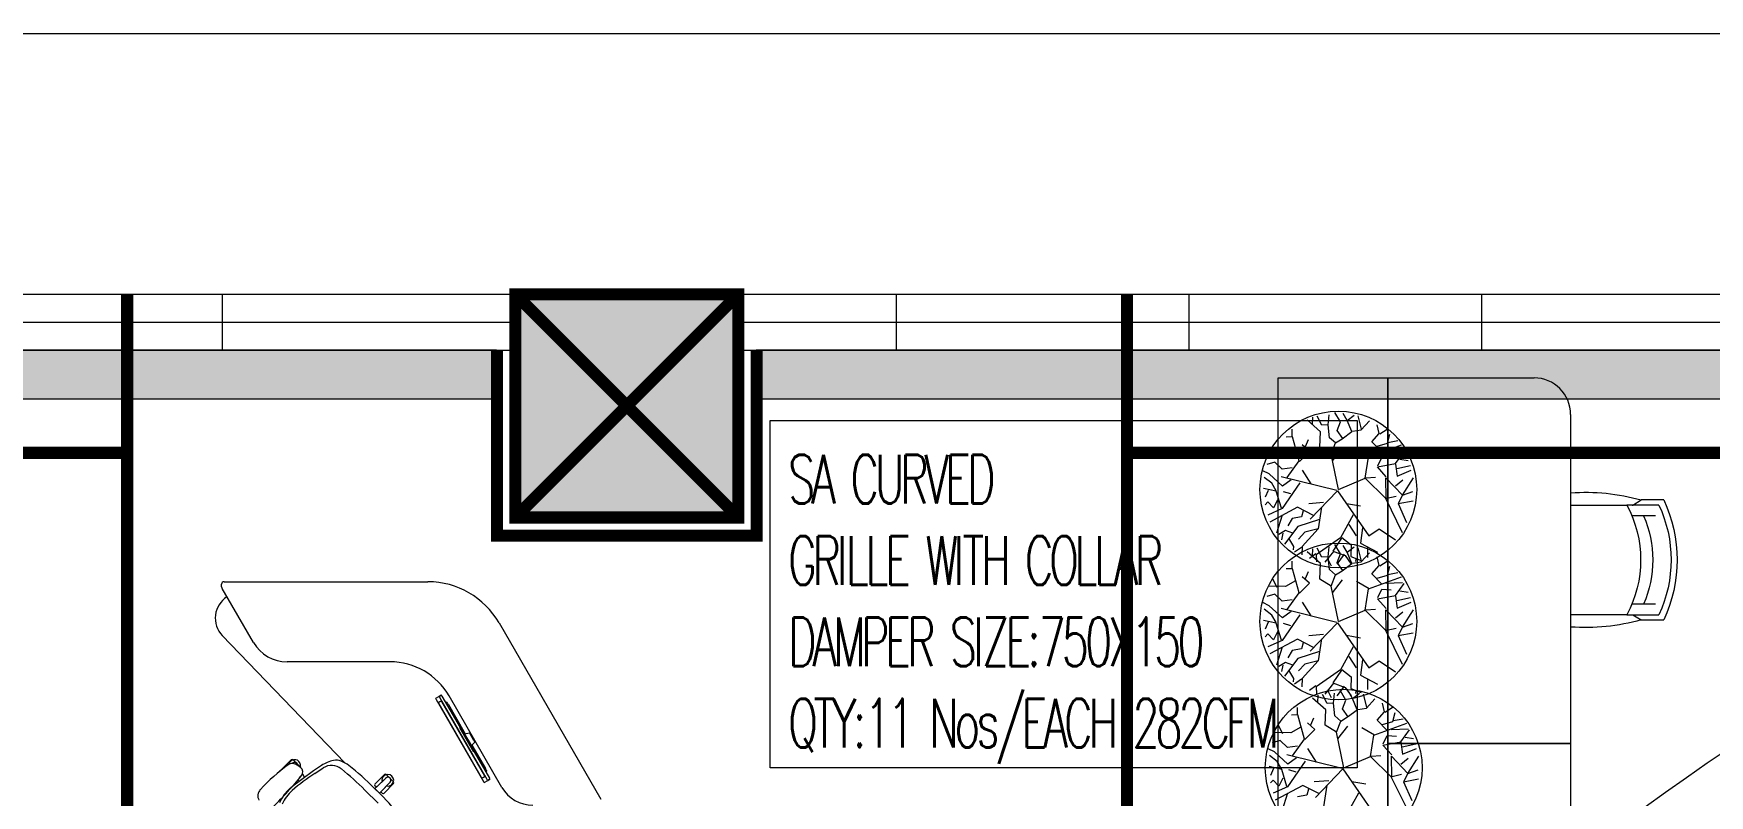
# Model space of a CAD drawing. Header units: millimetres. Extents: x -81374 to 485233, y -39075 to 157313.
# Drawn here: x 34348 to 41221, y 40150 to 43275 of the extents above; entities that cross this region are included whole.
import ezdxf
from ezdxf.enums import TextEntityAlignment as Align

# ---------------------------------------------------------------- set-up
doc = ezdxf.new("R2010")
doc.units = ezdxf.units.MM
doc.linetypes.add('CENTER', pattern=[2, 1.25, -0.25, 0.25, -0.25])
doc.linetypes.add('HIDDEN', pattern=[0.375, 0.25, -0.125])
doc.layers.add('CEN', color=252, linetype='CENTER')
doc.layers.add('Hatch 01_UC', color=7, linetype='Continuous')
for name, color, linetype, lineweight in [('G-IMPT', 8, 'Continuous', 5), ('ID - MODULAR', 44, 'Continuous', 5), ('ID-MODULAR', 44, 'Continuous', 9), ('M-HVAC-ADP TAG', 1, 'Continuous', 15)]:
    doc.layers.add(name, color=color, linetype=linetype, lineweight=lineweight)
doc.styles.add('Roman S', font='romans.shx', dxfattribs={"width": 0.65})
doc.styles.get("Standard").update_dxf_attribs({"font": 'arial.ttf'})

# ---------------------------------------------------------------- blocks, each defined once
blk = doc.blocks.new('ng')
at = {"layer": 'CEN', "color": 9, "linetype": 'Continuous', "lineweight": 0, "true_color": 0xc7c8ca}
for p, q in [((49172.5, -1846), (50087.5, -1846)), ((49172.5, -2761), (49172.5, -1846)), ((49172.5, -2761), (49172.5, -1846)), ((49172.5, -1846), (50087.5, -1846)), ((49172.5, -2761), (50087.5, -1846)), ((50087.5, -2761), (49172.5, -1846)), ((50087.5, -1846), (50087.5, -2761)), ((50087.5, -1846), (50087.5, -2761)), ((50087.5, -2761), (49197.9, -2761))]:
    blk.add_line(p, q, dxfattribs=at)
at = {"layer": 'CEN', "color": 9, "linetype": 'HIDDEN', "lineweight": 0, "ltscale": 1500, "true_color": 0xc7c8ca}
for p, q in [((41715.4, -2111), (47578.8, -2111)), ((51678.8, -2111), (57627.2, -2111))]:
    blk.add_line(p, q, dxfattribs=at)
blk.add_lwpolyline([(51678.7, -2761), (51678.8, -491.1), (47578.8, -491.1), (47578.8, -2761.1)], dxfattribs=at)
at = {"layer": 'CEN', "color": 9, "linetype": 'Continuous', "lineweight": 0, "true_color": 0xc7c8ca}
blk.add_lwpolyline([(49097.5, -2532.3), (49097.5, -1771), (50162.5, -1771), (50162.5, -2532.3)], dxfattribs=at)
blk.add_lwpolyline([(49172.5, -1846), (50087.5, -1846), (50087.5, -2761), (49172.5, -2761)], close=True, dxfattribs=at)
blk = doc.blocks.new('floor plan 1')
at = {"layer": 'G-IMPT', "ltscale": 500}
h = blk.add_hatch(color=8, dxfattribs=at)
h.dxf.hatch_style = 1
h.paths.add_polyline_path([(20932.1, -80365.7), (21847.1, -80365.7), (21847.1, -81280.7), (20932.1, -81280.7)])
at = {"layer": 'G-IMPT', "color": 8, "ltscale": 500}
for p, q in [((18269.2, -80937.9), (18269.2, -73437.9)), ((18719.2, -73437.9), (18719.2, -80937.9)), ((17519.2, -79437.9), (17519.2, -77937.9)), ((18269.2, -77937.9), (18269.2, -79437.9)), ((18256.3, -79303.7), (18187.4, -79163.7)), ((18452.9, -79334), (18325.4, -79149.1)), ((18388.5, -79235.1), (18440.7, -79141.3)), ((18680.5, -79234.5), (18703.7, -79160.6)), ((18204.1, -79281.6), (18170.3, -79204.5)), ((18452.9, -79334), (18565.4, -79217.6)), ((18518.8, -79267.3), (18532.1, -79178.5)), ((18551.4, -79233.1), (18617.7, -79266.9)), ((18594.4, -79251.5), (18600.5, -79227.2)), ((18600.5, -79227.2), (18638.7, -79220.2)), ((18617.7, -79266.9), (18730.7, -79206.1)), ((18680.4, -79261.3), (18739.3, -79234.8)), ((21913.7, -79933.4), (21496.4, -79210.4)), ((22346.4, -79273.9), (22385.2, -79235.1)), ((22360.5, -79279.4), (22404.1, -79234.4)), ((22398, -79240.7), (22360.5, -79279.4)), ((22398, -79240.7), (22360.5, -79279.4)), ((22392.4, -79235.1), (22398, -79240.7)), ((22427.1, -79257.4), (22400.1, -79230.5)), ((22404.1, -79234.4), (22423.1, -79253.4)), ((22463.9, -79247.5), (22410, -79193.6)), ((18204.1, -79281.6), (18143.1, -79293.1)), ((18187.3, -79315.5), (18204.1, -79281.6)), ((18250.9, -79303.2), (18213.2, -79312.2)), ((18253.1, -79302.5), (18254.4, -79387)), ((18339.7, -79385.9), (18256.3, -79303.7)), ((18416.2, -79282.5), (18359.5, -79272.7)), ((18510.8, -79285.4), (18571, -79280.9)), ((18607.2, -79366.1), (18680.4, -79261.3)), ((18683.4, -79262.8), (18704.2, -79332.3)), ((18699, -79296.1), (18716, -79264.2)), ((18716, -79264.2), (18739.5, -79288.4)), ((18737.5, -79335.9), (18750.5, -79307.5)), ((18739.5, -79288.4), (18749.4, -79276.6)), ((21902, -79258.8), (22118.4, -79633.7)), ((21959.9, -79286.5), (21950.9, -79291.7)), ((21950.9, -79291.7), (21959.9, -79286.5)), ((22015.6, -79404.3), (21953.3, -79296.2)), ((21974.3, -79278.2), (21959.9, -79286.5)), ((21962.2, -79291), (22156.5, -79627.6)), ((21970.5, -79305.4), (21970.9, -79303.6)), ((21983.6, -79296.3), (21970.9, -79303.6)), ((21971, -79303.6), (21983.6, -79296.3)), ((21972.4, -79306.6), (22147.9, -79610.4)), ((22147.3, -79609.5), (21973.3, -79308.1)), ((22171.4, -79619), (21977.1, -79282.5)), ((22160.3, -79602), (21986.3, -79300.6)), ((21986.3, -79300.6), (22160.3, -79602)), ((22357.5, -79292.1), (22346.4, -79281.1)), ((22375.1, -79264.3), (22360.5, -79279.4)), ((22376.5, -79311.1), (22365.4, -79300.1)), ((22423.1, -79253.4), (22378.1, -79297)), ((22378.1, -79297), (22416.8, -79259.5)), ((22416.8, -79259.5), (22378.1, -79297)), ((22378.1, -79297), (22393.2, -79282.4)), ((22422.5, -79272.3), (22383.7, -79311.1)), ((22416.8, -79259.5), (22422.5, -79265.1)), ((22719.9, -79314.4), (22711.6, -79299.2)), ((22733.7, -79282.7), (22737.3, -79290.4)), ((18187.3, -79315.5), (18142, -79387.2)), ((18187.3, -79315.5), (18143.9, -79330.9)), ((18215.2, -79354), (18184.8, -79378.8)), ((18254.4, -79387), (18187.3, -79315.5)), ((18449.8, -79339.3), (18339.7, -79385.9)), ((18449.8, -79339.3), (18479.3, -79484.6)), ((18456.1, -79335.4), (18683.6, -79391.7)), ((18560.7, -79362.1), (18596.3, -79418.3)), ((18643.4, -79379.7), (18678.7, -79353.5)), ((18644.7, -79321.3), (18674.3, -79330.4)), ((18678.7, -79353.5), (18733.8, -79403.9)), ((18704.2, -79332.3), (18756.1, -79343.6)), ((18704.9, -79334.4), (18722.1, -79364.9)), ((18722.1, -79364.9), (18753.5, -79389.1)), ((21965.2, -79327.4), (21967, -79319.9)), ((22024.8, -79431.7), (21969.7, -79336.3)), ((22546.7, -79359.3), (23048.5, -79881.6)), ((22669.5, -79315.8), (22634.8, -79338.2)), ((22740.5, -79353.7), (22726.5, -79339.7)), ((22740.5, -79353.7), (22737.9, -79347.9)), ((22758.5, -79371.6), (22747.2, -79360.3)), ((22812.2, -79325.2), (22765.7, -79371.6)), ((18269.2, -79437.9), (17519.2, -79437.9)), ((17519.2, -80787.9), (17519.2, -79437.9)), ((17519.2, -79437.9), (18269.2, -79437.9)), ((18208.1, -79394.2), (18151.2, -79418)), ((18209.6, -79425), (18154.2, -79437.2)), ((18215.7, -79445.5), (18179.5, -79494.4)), ((18215.1, -79443.4), (18208.1, -79394.2)), ((18289.6, -79432.2), (18215.7, -79445.5)), ((18253.1, -79391.9), (18289.6, -79432.2)), ((18269.2, -79437.9), (18269.2, -80937.9)), ((18288.2, -79437), (18271.6, -79471.2)), ((18337.4, -79386.6), (18298, -79389.6)), ((18339.7, -79385.9), (18325.8, -79472.6)), ((18659.4, -79388.2), (18610.3, -79456.6)), ((18639.1, -79427.9), (18680.3, -79422.3)), ((18680.3, -79422.3), (18710.5, -79451.2)), ((18710.5, -79451.2), (18742.7, -79441.6)), ((18733.8, -79403.9), (18759.1, -79416.3)), ((22012.9, -79443.7), (22026.4, -79430)), ((22016.9, -79450.5), (22012.9, -79443.7)), ((22014.2, -79405.1), (22016.9, -79403.5)), ((22032.6, -79437), (22014.2, -79405.1)), ((22016.9, -79403.5), (22074.5, -79503.4)), ((22016.9, -79450.5), (22031.3, -79475.5)), ((22026.4, -79430), (22031, -79437.9)), ((22031, -79437.9), (22032.6, -79437)), ((22031, -79437.9), (22049.3, -79469.5)), ((22032.6, -79437), (22050.8, -79468.6)), ((18197.3, -79464.3), (18163.5, -79458.8)), ((18255, -79496.2), (18186.1, -79498.9)), ((18325.8, -79472.6), (18190.3, -79522.4)), ((18271.6, -79471.2), (18233.4, -79469.1)), ((18290.5, -79516.8), (18248.7, -79529.4)), ((18272.9, -79493.2), (18312.2, -79534.8)), ((18323.2, -79473.4), (18374.8, -79502.7)), ((18474, -79457.4), (18433.4, -79509.6)), ((18479.3, -79484.6), (18460.9, -79530.5)), ((18479.3, -79484.6), (18525.4, -79513.3)), ((18525.4, -79513.3), (18523.1, -79576.4)), ((18609.7, -79454.7), (18568.6, -79495.9)), ((18568.6, -79495.9), (18597.9, -79522.7)), ((18585.1, -79515.4), (18572.1, -79543.8)), ((18610.3, -79456.6), (18637.5, -79555.7)), ((18625, -79505.8), (18666.4, -79482.2)), ((18666.4, -79482.2), (18733.9, -79484.3)), ((18700.1, -79478.8), (18719.2, -79515.5)), ((22035.6, -79482.9), (22031.3, -79475.5)), ((22054.2, -79478), (22035.6, -79482.9)), ((22050.8, -79468.6), (22049.3, -79469.5)), ((22049.3, -79469.5), (22054.2, -79478)), ((22071.8, -79505), (22050.8, -79468.6)), ((22121.1, -79598.4), (22051.9, -79478.6)), ((22074.5, -79503.4), (22071.8, -79505)), ((22147.6, -79632.8), (22073.3, -79504.1)), ((18247.1, -79532.2), (18206.5, -79539.7)), ((18248.7, -79529.4), (18238.5, -79566)), ((18279.1, -79567.1), (18250.1, -79587)), ((18312.2, -79534.8), (18282, -79568.6)), ((18282, -79568.6), (18290.1, -79603.9)), ((18356.3, -79584), (18321.9, -79621.2)), ((18354.7, -79586.9), (18368.1, -79640.9)), ((18392, -79578), (18356.3, -79584)), ((18433.8, -79547.5), (18394.6, -79577.3)), ((18394.6, -79577.3), (18413.6, -79622.8)), ((18431.5, -79548.2), (18454.9, -79581.3)), ((18460.9, -79530.5), (18433.8, -79547.5)), ((18454.9, -79581.3), (18441.1, -79616.7)), ((18460.9, -79530.5), (18486.1, -79551.9)), ((18486.1, -79551.9), (18491.1, -79604)), ((18523.1, -79576.4), (18577.7, -79624.9)), ((18637.5, -79555.7), (18663.7, -79554.6)), ((18639.8, -79555), (18638.7, -79586.6)), ((18420.9, -79664.3), (18378.5, -79647.9)), ((18413.6, -79622.8), (18385.1, -79644.7)), ((18399.4, -79655.2), (18401.2, -79643.4)), ((18413.6, -79622.8), (18430.3, -79651.4)), ((18443.8, -79668.7), (18419.8, -79633.4)), ((18441.1, -79616.7), (18463.5, -79654.7)), ((18447.9, -79673.9), (18478.5, -79633.5)), ((18491.1, -79604), (18487.2, -79645.3)), ((18491.1, -79604), (18517.6, -79602.8)), ((18491.7, -79685.6), (18526.6, -79641.5)), ((18514.4, -79654), (18500.9, -79626.8)), ((18517.6, -79602.8), (18536.4, -79639.6)), ((18556.3, -79606.9), (18554.2, -79636.4)), ((18562.3, -79670.9), (18561.8, -79642.1)), ((18563.6, -79675.2), (18590, -79656.1)), ((22126.5, -79606.9), (22133.9, -79609)), ((22148.3, -79613.2), (22150, -79613.8)), ((22150, -79613.8), (22162.7, -79606.4)), ((22162.6, -79606.5), (22150.1, -79613.7)), ((22150.3, -79637), (22159.3, -79631.9)), ((22159.3, -79631.9), (22150.3, -79637)), ((22159.3, -79631.9), (22173.7, -79623.6)), ((18269.7, -79749.8), (18269.8, -79705.3)), ((18381, -79718.8), (18310.8, -79681.7)), ((18352.1, -79702.7), (18352.5, -79660.1)), ((18372.9, -79781.3), (18381, -79718.8)), ((18418.9, -79711.8), (18420.9, -79664.3)), ((18457.8, -79742.6), (18418.9, -79711.8)), ((18494.5, -79686.8), (18443.8, -79668.7)), ((18459.5, -79739.7), (18494.5, -79686.8)), ((18462.7, -79741.1), (18562.3, -79670.9)), ((18554.1, -79778.2), (18620.6, -79705)), ((18620.6, -79705), (18621.4, -79671.1)), ((18622.5, -79702), (18651.3, -79682.2)), ((18637.4, -79786.9), (18693.1, -79714.4)), ((18655.8, -79705.6), (18656.9, -79691.7)), ((18676.6, -79739.5), (18655.8, -79705.6)), ((18278.3, -79903.4), (18209.4, -79763.5)), ((18304.8, -79777.3), (18237.7, -79732.6)), ((18347.3, -79748.9), (18304.8, -79777.3)), ((18474.9, -79933.8), (18347.4, -79748.9)), ((18428.2, -79796), (18398.3, -79749.2)), ((18410.5, -79834.9), (18462.7, -79741.1)), ((18540.8, -79867.1), (18554.1, -79778.2)), ((18549.4, -79815.6), (18637.4, -79786.9)), ((18554.1, -79778.2), (18609, -79764.1)), ((18609, -79764.1), (18635.6, -79736.1)), ((18658.8, -79760.4), (18689, -79771.4)), ((18660.7, -79820), (18678.3, -79790.2)), ((18689, -79771.4), (18716.1, -79754.4)), ((18698.9, -79759.6), (18704.4, -79733.2)), ((18702.5, -79834.2), (18725.6, -79760.4)), ((22360.4, -79773.4), (22782.9, -79773.5)), ((18226.1, -79881.4), (18192.3, -79804.3)), ((18474.9, -79933.8), (18587.4, -79817.4)), ((18573.4, -79832.9), (18639.7, -79866.6)), ((18616.4, -79851.2), (18622.5, -79827)), ((18622.5, -79827), (18660.7, -79820)), ((18629.2, -79965.9), (18702.4, -79861.1)), ((18639.7, -79866.6), (18752.7, -79805.9)), ((18702.4, -79861.1), (18761.3, -79834.6)), ((18705.4, -79862.6), (18726.2, -79932.1)), ((22920.1, -79852.2), (23049.7, -80074.5)), ((18209.3, -79915.3), (18164, -79987)), ((18226.1, -79881.4), (18165.1, -79892.9)), ((18209.3, -79915.3), (18165.9, -79930.7)), ((18209.3, -79915.3), (18226.1, -79881.4)), ((18276.4, -79986.8), (18209.3, -79915.3)), ((18272.9, -79903), (18235.2, -79911.9)), ((18275.1, -79902.3), (18276.4, -79986.8)), ((18361.7, -79985.7), (18278.3, -79903.4)), ((18438.2, -79882.3), (18381.5, -79872.5)), ((18532.8, -79885.2), (18593, -79880.7)), ((18666.7, -79921), (18696.3, -79930.1)), ((18721, -79895.9), (18738, -79864)), ((18738, -79864), (18761.5, -79888.2)), ((18759.5, -79935.6), (18772.5, -79907.3)), ((18761.5, -79888.2), (18771.4, -79876.4)), ((17230.2, -79945.4), (17137.1, -79945.4)), ((17288.1, -79966.5), (17157.4, -79966.5)), ((17264.5, -79966.5), (17230.2, -79945.4)), ((17266.2, -79966.5), (17264.5, -79966.5)), ((17288.1, -79966.5), (17519.2, -79966.5)), ((18230.1, -79993.9), (18173.2, -80017.8)), ((18237.2, -79953.8), (18206.7, -79978.5)), ((18237.1, -80043.1), (18230.1, -79993.9)), ((18275.1, -79991.7), (18311.6, -80032)), ((18359.4, -79986.4), (18320, -79989.4)), ((18361.7, -79985.7), (18347.7, -80072.4)), ((18471.8, -79939.1), (18361.7, -79985.7)), ((18471.8, -79939.1), (18501.3, -80084.4)), ((18478.1, -79935.2), (18705.6, -79991.5)), ((18582.7, -79961.9), (18618.3, -80018.1)), ((18681.4, -79987.9), (18632.3, -80056.3)), ((18665.4, -79979.5), (18700.7, -79953.3)), ((18700.7, -79953.3), (18755.8, -80003.7)), ((18726.2, -79932.1), (18778.1, -79943.3)), ((18726.9, -79934.2), (18744.1, -79964.7)), ((18744.1, -79964.7), (18775.5, -79988.9)), ((18231.6, -80024.7), (18176.2, -80036.9)), ((18219.3, -80064.1), (18185.5, -80058.6)), ((18237.7, -80045.3), (18201.5, -80094.2)), ((18311.6, -80032), (18237.7, -80045.3)), ((18293.6, -80071), (18255.4, -80068.9)), ((18310.2, -80036.8), (18293.6, -80071)), ((18496, -80057.1), (18455.4, -80109.4)), ((18631.7, -80054.5), (18590.6, -80095.7)), ((18632.3, -80056.3), (18659.5, -80155.5)), ((18661.1, -80027.6), (18702.3, -80022.1)), ((18702.3, -80022.1), (18732.5, -80051)), ((18732.5, -80051), (18764.7, -80041.4)), ((18755.8, -80003.7), (18781.1, -80016.1)), ((18277, -80096), (18208.1, -80098.7)), ((18347.7, -80072.4), (18212.3, -80122.2)), ((18269, -80132), (18228.5, -80139.4)), ((18270.7, -80129.2), (18260.4, -80165.8)), ((18312.5, -80116.6), (18270.7, -80129.2)), ((18294.8, -80093), (18334.2, -80134.6)), ((18334.2, -80134.6), (18304, -80168.4)), ((18345.1, -80073.2), (18396.7, -80102.5)), ((18482.9, -80130.3), (18455.8, -80147.3)), ((18501.3, -80084.4), (18482.9, -80130.3)), ((18482.9, -80130.3), (18508.1, -80151.7)), ((18501.3, -80084.4), (18547.4, -80113)), ((18547.4, -80113), (18545.1, -80176.2)), ((18590.6, -80095.7), (18619.9, -80122.5)), ((18607.1, -80115.2), (18594, -80143.6)), ((18647, -80105.6), (18688.4, -80081.9)), ((18688.4, -80081.9), (18755.9, -80084.1)), ((18722.1, -80078.6), (18741.2, -80115.3)), ((23041.3, -80101.8), (22205.1, -80101.7)), ((23051.4, -80080.9), (23051.4, -80091.6)), ((18301.1, -80166.9), (18272.1, -80186.8)), ((18304, -80168.4), (18312.1, -80203.7)), ((18378.3, -80183.8), (18343.8, -80221)), ((18352.1, -80243.7), (18352.5, -80201.1)), ((18376.7, -80186.7), (18390.1, -80240.7)), ((18414, -80177.8), (18378.3, -80183.8)), ((18420.9, -80205.4), (18378.5, -80188.9)), ((18399.4, -80196.2), (18401.2, -80184.4)), ((18455.8, -80147.3), (18416.6, -80177)), ((18416.6, -80177), (18435.6, -80222.6)), ((18418.9, -80252.8), (18420.9, -80205.4)), ((18443.8, -80209.7), (18419.8, -80174.4)), ((18447.9, -80215), (18478.5, -80174.5)), ((18453.5, -80148), (18476.9, -80181.1)), ((18476.9, -80181.1), (18463.1, -80216.4)), ((18491.7, -80226.6), (18526.6, -80182.5)), ((18514.4, -80195), (18500.9, -80167.8)), ((18508.1, -80151.7), (18513.1, -80203.8)), ((18513.1, -80203.8), (18509.2, -80245.1)), ((18513.1, -80203.8), (18539.6, -80202.6)), ((18539.6, -80202.6), (18558.4, -80239.4)), ((18545.1, -80176.2), (18599.6, -80224.7)), ((18562.3, -80211.9), (18561.8, -80183.1)), ((18563.6, -80216.2), (18590, -80197.1)), ((18659.5, -80155.5), (18685.7, -80154.4)), ((18661.8, -80154.8), (18660.7, -80186.4)), ((18304.8, -80318.3), (18237.7, -80273.6)), ((18269.7, -80290.8), (18269.8, -80246.3)), ((18381, -80259.8), (18310.8, -80222.8)), ((18372.9, -80322.3), (18381, -80259.8)), ((18435.6, -80222.6), (18407.1, -80244.4)), ((18457.8, -80283.6), (18418.9, -80252.8)), ((18435.6, -80222.6), (18452.3, -80251.2)), ((18494.5, -80227.8), (18443.8, -80209.7)), ((18459.5, -80280.7), (18494.5, -80227.8)), ((18462.7, -80282.1), (18562.3, -80211.9)), ((18463.1, -80216.4), (18485.5, -80254.5)), ((18554.1, -80319.3), (18620.6, -80246)), ((18578.3, -80206.6), (18576.2, -80236.2)), ((18620.6, -80246), (18621.4, -80212.1)), ((18622.5, -80243), (18651.3, -80223.2)), ((18637.4, -80327.9), (18693.1, -80255.5)), ((18655.8, -80246.6), (18656.9, -80232.7)), ((18676.6, -80280.5), (18655.8, -80246.6)), ((18698.9, -80300.6), (18704.4, -80274.2)), ((18278.3, -80444.4), (18209.4, -80304.5)), ((18347.3, -80289.9), (18304.8, -80318.3)), ((18474.9, -80474.8), (18347.4, -80289.9)), ((18428.2, -80337), (18398.3, -80290.3)), ((18410.5, -80375.9), (18462.7, -80282.1)), ((18540.8, -80408.1), (18554.1, -80319.3)), ((18549.4, -80356.6), (18637.4, -80327.9)), ((18554.1, -80319.3), (18609, -80305.2)), ((18609, -80305.2), (18635.6, -80277.1)), ((18658.8, -80301.4), (18689, -80312.4)), ((18660.7, -80361), (18678.3, -80331.2)), ((18689, -80312.4), (18716.1, -80295.4)), ((18702.5, -80375.3), (18725.6, -80301.4)), ((18226.1, -80422.4), (18192.3, -80345.3)), ((18474.9, -80474.8), (18587.4, -80358.4)), ((18573.4, -80373.9), (18639.7, -80407.6)), ((18616.4, -80392.3), (18622.5, -80368)), ((18622.5, -80368), (18660.7, -80361)), ((18629.2, -80506.9), (18702.4, -80402.1)), ((18639.7, -80407.6), (18752.7, -80346.9)), ((18702.4, -80402.1), (18761.3, -80375.6)), ((18705.4, -80403.6), (18726.2, -80473.1)), ((18721, -80436.9), (18738, -80405)), ((18738, -80405), (18761.5, -80429.2)), ((17137.1, -80437.4), (17230.2, -80437.4)), ((17157.4, -80416.2), (17288.1, -80416.2)), ((17264.5, -80416.2), (17230.2, -80437.4)), ((17266.2, -80416.2), (17264.5, -80416.2)), ((17519.2, -80416.2), (17288.1, -80416.2)), ((18209.3, -80456.3), (18164, -80528)), ((18226.1, -80422.4), (18165.1, -80433.9)), ((18209.3, -80456.3), (18165.9, -80471.7)), ((18209.3, -80456.3), (18226.1, -80422.4)), ((18276.4, -80527.8), (18209.3, -80456.3)), ((18272.9, -80444), (18235.2, -80452.9)), ((18275.1, -80443.3), (18276.4, -80527.8)), ((18361.7, -80526.7), (18278.3, -80444.4)), ((18471.8, -80480.1), (18361.7, -80526.7)), ((18438.2, -80423.3), (18381.5, -80413.5)), ((18471.8, -80480.1), (18501.3, -80625.4)), ((18478.1, -80476.2), (18705.6, -80532.5)), ((18532.8, -80426.2), (18593, -80421.7)), ((18666.7, -80462.1), (18696.3, -80471.2)), ((18726.2, -80473.1), (18778.1, -80484.4)), ((18726.9, -80475.2), (18744.1, -80505.7)), ((18759.5, -80476.7), (18772.5, -80448.3)), ((18761.5, -80429.2), (18771.4, -80417.4)), ((18230.1, -80535), (18173.2, -80558.8)), ((18237.2, -80494.8), (18206.7, -80519.6)), ((18237.1, -80584.1), (18230.1, -80535)), ((18275.1, -80532.7), (18311.6, -80573)), ((18359.4, -80527.4), (18320, -80530.4)), ((18361.7, -80526.7), (18347.7, -80613.4)), ((18582.7, -80502.9), (18618.3, -80559.1)), ((18681.4, -80529), (18632.3, -80597.4)), ((18665.4, -80520.5), (18700.7, -80494.3)), ((18700.7, -80494.3), (18755.8, -80544.7)), ((18744.1, -80505.7), (18775.5, -80529.9)), ((18755.8, -80544.7), (18781.1, -80557.1)), ((18231.6, -80565.8), (18176.2, -80578)), ((18219.3, -80605.1), (18185.5, -80599.6)), ((18237.7, -80586.3), (18201.5, -80635.2)), ((18347.7, -80613.4), (18212.3, -80663.2)), ((18311.6, -80573), (18237.7, -80586.3)), ((18293.6, -80612), (18255.4, -80609.9)), ((18310.2, -80577.8), (18293.6, -80612)), ((18345.1, -80614.2), (18396.7, -80643.5)), ((18496, -80598.2), (18455.4, -80650.4)), ((18631.7, -80595.5), (18590.6, -80636.7)), ((18632.3, -80597.4), (18659.5, -80696.5)), ((18661.1, -80568.6), (18702.3, -80563.1)), ((18702.3, -80563.1), (18732.5, -80592)), ((18732.5, -80592), (18764.7, -80582.4)), ((18277, -80637), (18208.1, -80639.7)), ((18269, -80673), (18228.5, -80680.5)), ((18270.7, -80670.2), (18260.4, -80706.8)), ((18312.5, -80657.6), (18270.7, -80670.2)), ((18294.8, -80634), (18334.2, -80675.6)), ((18334.2, -80675.6), (18304, -80709.4)), ((18482.9, -80671.3), (18455.8, -80688.3)), ((18501.3, -80625.4), (18482.9, -80671.3)), ((18482.9, -80671.3), (18508.1, -80692.7)), ((18501.3, -80625.4), (18547.4, -80654.1)), ((18547.4, -80654.1), (18545.1, -80717.2)), ((18590.6, -80636.7), (18619.9, -80663.5)), ((18607.1, -80656.2), (18594, -80684.6)), ((18647, -80646.6), (18688.4, -80623)), ((18688.4, -80623), (18755.9, -80625.1)), ((18722.1, -80619.6), (18741.2, -80656.3)), ((18301.1, -80707.9), (18272.1, -80727.8)), ((18304, -80709.4), (18312.1, -80744.7)), ((18378.3, -80724.8), (18343.8, -80762)), ((18376.7, -80727.7), (18390.1, -80781.7)), ((18414, -80718.8), (18378.3, -80724.8)), ((18455.8, -80688.3), (18416.6, -80718.1)), ((18416.6, -80718.1), (18435.6, -80763.6)), ((18453.5, -80689), (18476.9, -80722.1)), ((18476.9, -80722.1), (18463.1, -80757.5)), ((18508.1, -80692.7), (18513.1, -80744.8)), ((18513.1, -80744.8), (18509.2, -80786.1)), ((18513.1, -80744.8), (18539.6, -80743.6)), ((18539.6, -80743.6), (18558.4, -80780.4)), ((18545.1, -80717.2), (18599.6, -80765.7)), ((18578.3, -80747.7), (18576.2, -80777.2)), ((18659.5, -80696.5), (18685.7, -80695.4)), ((18661.8, -80695.8), (18660.7, -80727.4)), ((18435.6, -80763.6), (18407.1, -80785.5)), ((18435.6, -80763.6), (18452.3, -80792.2)), ((18463.1, -80757.5), (18485.5, -80795.5)), ((18269.2, -80937.9), (17669.2, -80937.9)), ((18719.2, -80937.9), (18269.2, -80937.9))]:
    blk.add_line(p, q, dxfattribs=at)
at = {"layer": 'G-IMPT', "color": 8, "ltscale": 500, "extrusion": (0, 0, -1)}
for p, q in [((17171.3, -80010.3), (17267.7, -80010.3)), ((17171.3, -80372.4), (17267.7, -80372.4))]:
    blk.add_line(p, q, dxfattribs=at)
at = {"layer": 'G-IMPT', "color": 55, "linetype": 'Continuous', "true_color": 0xb49f4b}
for p, q in [((20932.1, -81051.9), (11883.8, -81051.9)), ((30971.7, -81051.9), (21847.1, -81051.9)), ((20932.1, -81280.7), (11883.8, -81280.7)), ((30971.7, -81280.7), (21847.1, -81280.7))]:
    blk.add_line(p, q, dxfattribs=at)
at = {"layer": 'G-IMPT', "linetype": 'Continuous'}
for p, q in [((17883.8, -81051.9), (17883.8, -81280.7)), ((19083.8, -81051.9), (19083.8, -81280.7)), ((20283.8, -81051.9), (20283.8, -81280.7)), ((23047.1, -81051.9), (23047.1, -81280.7)), ((20932.1, -81166.3), (11883.8, -81166.3)), ((30971.7, -81166.3), (21847.1, -81166.3))]:
    blk.add_line(p, q, dxfattribs=at)
at = {"layer": 'G-IMPT', "color": 8, "ltscale": 500}
for centre in [(18449.8, -79339.3), (18471.8, -79939.1), (18471.8, -80480.1)]:
    blk.add_circle(centre, 321.5, dxfattribs=at)
for centre, radius, start, end in [((23189.4, -78441.2), 1116.2, 217.97653, 225), ((21775.5, -79331.8), 146.1, 29.99495, 89.99495), ((22388.8, -79238.6), 5.08, 45, 135), ((23870.1, -80231.4), 1472.6, 134.40152, 141.10325), ((22649.2, -79118.8), 169.6, 311.50036, 335.07306), ((22677.7, -79140.1), 147, 308.67526, 337.90275), ((22864.7, -79223.9), 38.1, 317.00143, 28.84523), ((22350, -79277.5), 5.08, 135, 225), ((22369.7, -79287.8), 24.1, 135, 315), ((22369.7, -79287.8), 24.1, 77.10636, 135), ((22369.3, -79288.2), 12.5, 135, 315), ((22369.3, -79288.2), 12.5, 135, 315), ((22369.3, -79288.2), 12.5, 135, 198.28731), ((22369.7, -79288.3), 12.8, 135.8477, 197.43961), ((22369.3, -79288.2), 12.5, 251.71269, 315), ((22369.2, -79287.9), 12.8, 252.56039, 314.1523), ((22380.1, -79307.5), 5.08, 225, 315), ((22369.7, -79287.8), 24.1, 315, 12.89364), ((22418.9, -79268.7), 5.08, 315, 45), ((23216.3, -78468.1), 1116.2, 225, 232.02346), ((23329.8, -78381.5), 1224.6, 225, 231.07447), ((21682, -77896.1), 1740.3, 303.44904, 308.67526), ((22252.2, -78670.1), 768.8, 302.87122, 311.50036), ((21682, -77896.1), 1740.3, 306.27134, 307.18029), ((22742.8, -79321.8), 24.1, 141.10325, 230.93309), ((22742.8, -79321.8), 24.1, 141.10325, 162.0009), ((23870.1, -80231.4), 1472.6, 140.28519, 141.10325), ((22296.1, -78693.8), 815.5, 306.23918, 317.00143), ((22615.9, -79237.2), 140.5, 232.02346, 247.01267), ((22600.3, -79284.9), 63.5, 231.07447, 302.87122), ((22580.9, -79319.8), 50.8, 247.01267, 283.29952), ((22557.8, -79221.8), 151.5, 283.29952, 303.44904), ((22791.6, -79261.7), 101.6, 230.15263, 245.99969), ((22791.6, -79261.7), 101.6, 230.93309, 245.99969), ((22751.8, -79348.3), 24.1, 163.43295, 207), ((22791.6, -79261.7), 101.6, 231.72726, 245.99969), ((22751.8, -79348.3), 24.1, 207, 347.92606), ((22752, -79348.8), 12.5, 202.88532, 247.11468), ((22752, -79348.8), 12.5, 202.88532, 247.11468), ((22752, -79348.8), 12.5, 247.11468, 319.75345), ((22761.7, -79329), 27.9, 245.99969, 306.23918), ((22761.7, -79329), 27.9, 245.99969, 306.23918), ((22761.7, -79329), 27.9, 245.99969, 299.26168), ((22762.1, -79368.1), 5.08, 225, 315), ((22296.1, -78693.8), 815.5, 306.23918, 309.2581), ((22013.6, -79452.4), 3.81, 30.00023, 120.00023), ((22028, -79477.4), 3.81, 300.00023, 30.00023), ((22360.4, -79494), 279.4, 209.99495, 269.99495), ((22782.9, -79932.2), 158.8, 30.25809, 89.99495), ((22974.4, -79952.9), 102.9, 302.39016, 43.85927), ((22205.2, -79765.2), 336.5, 209.99495, 269.99495), ((23041.3, -80091.6), 10.2, 269.99495, 359.99495), ((23038.7, -80080.8), 12.7, 359.99495, 30.25809), ((17669.2, -80787.9), 150, 180, 270)]:
    blk.add_arc(centre, radius, start, end, dxfattribs=at)
for centre, major_axis, start_param, end_param in [((21953.5, -79296.1), (2.54, -4.4), 3.141593, 4.712389), ((21962.5, -79290.9), (2.54, -4.4), 3.141593, 4.712389), ((21972.6, -79306.5), (1.66, -2.87), 3.141593, 4.712389), ((21973.5, -79308), (2.54, -4.4), 3.141593, 3.665191), ((21976.9, -79282.6), (2.54, -4.4), 1.570796, 2.879793), ((21985.3, -79299.1), (1.63, -2.83), 2.356194, 3.141593), ((21986.1, -79300.7), (-2.54, 4.4), 4.712389, 6.283185), ((21970.2, -79336.1), (5.02, -8.7), 3.141593, 4.712389), ((22121.5, -79598.2), (-5.04, 8.72), 1.570796, 3.141593), ((22147.5, -79609.3), (2.54, -4.4), 4.712389, 4.974188), ((22147.8, -79632.6), (-2.54, 4.4), 1.570796, 3.141593), ((22148, -79610.3), (1.98, -3.43), 4.712389, 6.283185), ((22156.8, -79627.5), (-2.54, 4.4), 1.570796, 3.141593), ((22160.1, -79602.1), (-2.54, 4.4), 3.141593, 4.712389), ((22161, -79603.5), (-1.71, 2.96), 3.141593, 3.926991), ((22171.2, -79619.2), (2.54, -4.4), 0.261799, 1.570796)]:
    blk.add_ellipse(centre, major_axis=major_axis, ratio=0.052336, start_param=start_param, end_param=end_param, dxfattribs=at)
at = {"layer": 'G-IMPT', "color": 8, "ltscale": 500, "extrusion": (0, 0, -1)}
for centre, major_axis, start_param, end_param in [((17457.6, -80752.5), (838.5, 0), 4.437818, 4.785935), ((17663.2, -80191.4), (580.8, 0), 2.704257, 3.578932), ((17638.3, -80191.4), (-530.9, 0), -0.437348, 0.437328), ((17713.2, -80191.4), (480.9, 0), 2.65511, 3.628104), ((17638.3, -80191.4), (-455.9, 0), -0.408385, 0.408365), ((17457.6, -79630.2), (838.5, 0), 1.49727, 1.845387)]:
    blk.add_ellipse(centre, major_axis=major_axis, ratio=1, start_param=start_param, end_param=end_param, dxfattribs=at)
at = {"layer": 'ID - MODULAR', "color": 8, "ltscale": 500}
blk.add_line((41272.1, -82350.1), (0, -82350.1), dxfattribs=at)
blk.add_arc((11420.4, -71220.8), 9842.1, 158.92407, 26.97429, dxfattribs=at)
at = {"layer": 'CEN', "linetype": 'Continuous'}
blk.add_blockref('ng', (-28240.4, -78519.6), dxfattribs=at)
at = {"layer": 'G-IMPT', "color": 8, "ltscale": 500}
for rotation, p in [(359.99915, (39680.6, -4989.6, 0)), (359.99915, (35886.7, -10139.3, 0)), (270.00085, (28873.3, -20643.5, 0)), (359.99915, (11975.3, -26935.4, 0)), (359.99915, (15267.6, -26935.4, 0)), (359.99915, (26686.3, -26987.7, 0)), (270.00085, (15861.1, -28615, 0)), (89.99915, (23697.8, -33300.6, 0)), (89.99915, (23597.9, -35337.7, 0)), (89.99915, (23597.9, -37388.3, 0)), (359.99915, (13750.4, -37781.5, 0)), (89.99915, (23697.8, -40746.8, 0)), (89.99915, (23597.8, -44302.5, 0)), (89.99915, (23597.8, -46399.1, 0)), (89.99915, (23697.8, -48339.8, 0)), (89.99915, (23697.8, -54280, 0)), (359.99915, (27418.1, -55702.4, 0)), (89.99915, (9671.9, -65856.5, 0)), (359.99915, (4684.1, -67403.4, 0)), (359.99915, (8737.2, -67403.4, 0))]:
    blk.add_attdef('PARTITIONTYPE', text='', height=200, rotation=rotation, dxfattribs=at).set_placement(p, align=Align.MIDDLE_CENTER)

msp = doc.modelspace()

# ---------------------------------------------------------------- hatches: boundary and pattern name
at = {"layer": 'Hatch 01_UC', "linetype": 'Continuous'}
h = msp.add_hatch(color=8, dxfattribs=at)
h.dxf.hatch_style = 1
h.paths.add_polyline_path([(37238.7, 41290.3), (36323.7, 41290.3), (36323.7, 42205.3), (37238.7, 42205.3)])
at = {"layer": 'Hatch 01_UC', "linetype": 'Continuous', "lineweight": 0, "transparency": 33554597}
h = msp.add_hatch(dxfattribs=at)
h.set_pattern_fill('GOST_WOOD', color=8, scale=15, angle=360)
h.set_pattern_definition([(90, (-13632.37, 79304.89), (90, -5e-14), [150, -30]), (90, (-13602.37, 79274.89), (90, -5e-14), [90, -22.5, 45, -22.5]), (90, (-13572.37, 79229.89), (90, -5e-14), [150, -30])])
h.paths.add_polyline_path([(36247.1, 41776.5), (36247.1, 41976.5), (27272.5, 41976.5), (27272.5, 41776.5)])
h = msp.add_hatch(dxfattribs=at)
h.set_pattern_fill('GOST_WOOD', color=8, scale=15, angle=360)
h.set_pattern_definition([(90, (-3669.04, 79304.89), (90, -5e-14), [150, -30]), (90, (-3639.04, 79274.89), (90, -5e-14), [90, -22.5, 45, -22.5]), (90, (-3609.04, 79229.89), (90, -5e-14), [150, -30])])
h.paths.add_polyline_path([(46210.4, 41776.5), (46210.4, 41976.5), (37312.1, 41976.5), (37312.1, 41776.5)])

# ---------------------------------------------------------------- linework, layer by layer
at = {"layer": 'CEN', "color": 11, "linetype": 'HIDDEN', "lineweight": 0, "ltscale": 1500, "const_width": 50}
for points in [[(34732.4, 42205.3), (34732.4, 39935.4), (38832.4, 39935.4), (38832.4, 42205.4)], [(34732.4, 41555.3), (28784, 41555.3)], [(44695.8, 41555.3), (38832.4, 41555.3)]]:
    msp.add_lwpolyline(points, dxfattribs=at)
at = {"layer": 'CEN', "color": 11, "linetype": 'Continuous', "lineweight": 0, "const_width": 50}
msp.add_lwpolyline([(37238.7, 41290.3), (36323.7, 41290.3), (36323.7, 42205.3), (37238.7, 42205.3)], close=True, dxfattribs=at)
for points in [[(36323.7, 42205.3), (37238.7, 41290.3)], [(37238.7, 42205.3), (36323.7, 41290.3)], [(36323.7, 41290.3), (36323.7, 42205.3)], [(36323.7, 42205.3), (37213.2, 42205.3)], [(36323.7, 41290.3), (36323.7, 42205.3)], [(37238.7, 42205.3), (37238.7, 41290.3)], [(37238.7, 42205.3), (37238.7, 41290.3)], [(37313.7, 41976.5), (37313.7, 41215.3), (36248.7, 41215.3), (36248.7, 41976.5)], [(37238.7, 41290.3), (36323.7, 41290.3)], [(37238.7, 41290.3), (36323.7, 41290.3)]]:
    msp.add_lwpolyline(points, dxfattribs=at)
at = {"layer": 'ID-MODULAR', "color": 45, "linetype": 'Continuous'}
for points in [[(36247.1, 41776.5), (36247.1, 41976.5), (27272.5, 41976.5), (27272.5, 41776.5)], [(46210.4, 41776.5), (46210.4, 41976.5), (37312.1, 41976.5), (37312.1, 41776.5)]]:
    msp.add_lwpolyline(points, close=True, dxfattribs=at)
at = {"layer": 'M-HVAC-ADP TAG', "color": 0, "elevation": 0}
msp.add_lwpolyline([(37369.4, 41687.7), (39775.7, 41687.7), (39775.7, 40263.3), (37369.4, 40263.3)], close=True, dxfattribs=at)

# ---------------------------------------------------------------- block references
at = {"linetype": 'Continuous', "rotation": 180}
msp.add_blockref('floor plan 1', (58170.8, -39075.4), dxfattribs=at)

# ---------------------------------------------------------------- texts
at = {"layer": 'M-HVAC-ADP TAG', "insert": (38612.4, 40280.2, 0), "char_height": 200, "width": 2339.305, "attachment_point": 8, "style": 'Roman S'}
msp.add_mtext('\\pxql;\\A1;\\T0.85;SA CURVED \\PGRILLE WITH COLLAR DAMPER SIZE:750X150\\PQTY:11 Nos/EACH 282CFM', dxfattribs=at)

doc.saveas('drawing.dxf')
